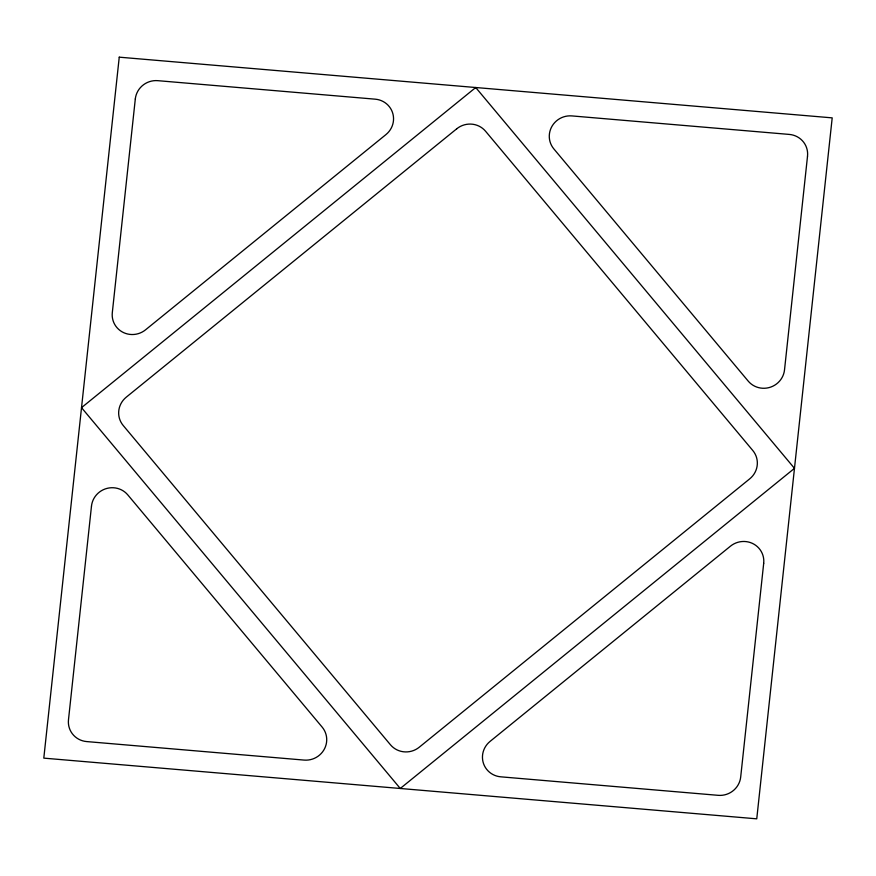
<?xml version="1.0" encoding="UTF-8"?>
<svg xmlns="http://www.w3.org/2000/svg" width="876" height="876" viewBox="0 0 876 876"><rect width="100%" height="100%" fill="white"/><g stroke="black" fill="none" stroke-linecap="round" stroke-linejoin="round"><path stroke-width="1.31" d="M119.246 57.17L43.8 758.134L756.755 818.83L832.2 117.866L119.246 57.17M91.487 506.087L68.481 719.809A20.564 20.017 -22.7 0 0 86.691 741.578L304.071 760.083A20.564 20.017 -22.7 0 0 322.16 727.113L127.787 494.885A20.564 20.017 -22.7 0 0 91.487 506.087M135.309 98.966L112.303 312.688A20.564 20.017 -22.7 0 0 145.558 329.814L385.944 134.586A20.564 20.017 -22.7 0 0 375.213 99.174L157.833 80.669A20.564 20.017 -22.7 0 0 135.309 98.966M763.697 563.312L740.691 777.034A20.564 20.017 -22.7 0 1 718.167 795.331L500.787 776.826A20.564 20.017 -22.7 0 1 490.056 741.414L730.442 546.186A20.564 20.017 -22.7 0 1 763.697 563.312M807.519 156.191L784.513 369.913A20.564 20.017 -22.7 0 1 748.213 381.115L553.84 148.887A20.564 20.017 -22.7 0 1 571.929 115.917L789.309 134.422A20.564 20.017 -22.7 0 1 807.519 156.191M475.723 87.523L81.523 407.658L400.277 788.477L794.477 468.342L475.723 87.523M456.746 128.783L126.264 397.167A20.564 20.017 -22.7 0 0 123.209 425.495L390.444 744.764A20.564 20.017 -22.7 0 0 419.254 747.217L749.736 478.833A20.564 20.017 -22.7 0 0 752.791 450.505L485.556 131.236A20.564 20.017 -22.7 0 0 456.746 128.783"/></g></svg>
